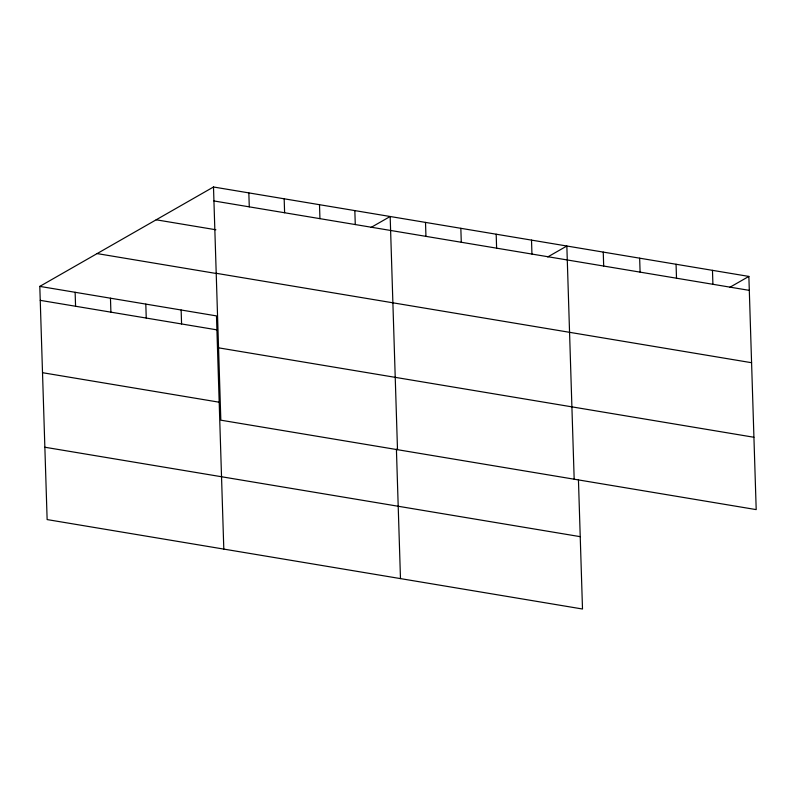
<?xml version="1.0" encoding="UTF-8"?>
<svg xmlns="http://www.w3.org/2000/svg" width="796" height="796" viewBox="0 0 796 796"><rect width="100%" height="100%" fill="white"/><g stroke="black" fill="none" stroke-linecap="round" stroke-linejoin="round"><path stroke-width="1.19" d="M578.433 479.51L582.503 609.01L47.133 519.579L39.8 286.391L213.497 186.99L748.867 276.421L756.2 509.609L220.83 420.179L213.497 186.99M371.065 227.437L390.169 216.502L397.502 449.69M547.738 256.949L566.842 246.014L574.175 479.202M729.763 287.346L748.867 276.421M213.935 200.95L749.315 290.371M156.175 219.796L215.885 229.765M216.214 273.297L751.583 362.717M97.122 253.586L216.532 273.535M39.8 286.391L216.472 315.903L223.805 549.091M40.238 300.351L216.91 329.862M218.552 347.832L753.921 437.263M42.516 372.697L219.189 402.209M44.855 447.233L580.224 536.663M712.47 270.332L712.908 284.291M676.063 264.252L676.5 278.212M639.656 258.173L640.093 272.132M603.249 252.093L603.686 266.053M531.509 240.113L531.947 254.063M496.177 234.203L496.614 248.163M460.844 228.303L461.282 242.263M425.512 222.402L425.95 236.362M396.408 449.113L400.478 578.602M354.837 210.602L355.275 224.552M319.504 204.701L319.942 218.651M284.172 198.791L284.61 212.751M248.84 192.891L249.277 206.851M181.14 310.002L181.578 323.962M145.807 304.102L146.245 318.052M110.465 298.202L110.903 312.151M75.132 292.291L75.57 306.251"/></g></svg>
